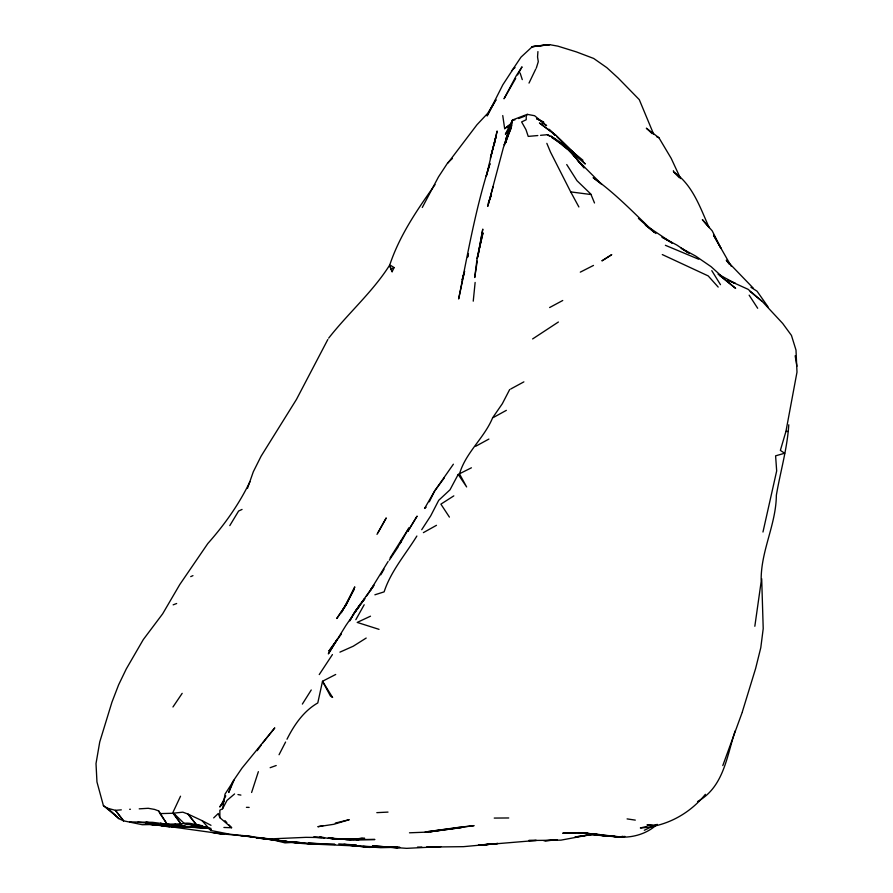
<?xml version="1.0" encoding="UTF-8"?>
<svg xmlns="http://www.w3.org/2000/svg" width="893" height="893" viewBox="0 0 893 893"><rect width="100%" height="100%" fill="white"/><g stroke="black" fill="none" stroke-linecap="round" stroke-linejoin="round"><path stroke-width="1.34" d="M149.957 823.826L165.618 826.17L145.894 823.826L163.91 825.668L146.117 824.005L153.496 824.496L142.344 824.719L123.457 820.812L118.836 818.624L107.573 808.243L103.432 805.698L96.957 781.944L96.009 763.593L99.737 741.96L111.938 702.188L118.613 684.842L126.27 668.957L143.271 639.611L162.682 613.781L179.761 584.558L207.846 543.502C224.444 524.827 239.034 504.277 249.917 481.74M542.051 122.81L546.605 125.634L534.606 115.722L527.25 114.349L512.56 119.986L511.22 127.989L503.418 147.479L487.745 206.35L493.137 186.615M537.921 51.593L537.553 56.996L538.289 61.695L536.302 68.125M510.651 128.893L507.023 136.361L504.132 145.079L511.544 125.388L505.65 142.746L505.94 139.074L511.7 122.174M505.65 142.746L505.94 139.074L512.56 119.986L514.881 119.93M754.831 626.272L761.193 581.41C760.401 551.573 776.117 524.939 776.352 495.258C780.348 471.727 787.269 448.643 788.776 424.767M475.132 282.445L473.245 301.164M477.855 257.173L482.789 229.099L478.414 252.496L482.99 232.827L477.096 258.501L474.73 277.522L477.23 261.169M762.968 532.027L776.676 470.935L775.593 455.832L784.668 453.242L780.359 450.396L785.929 431.453L796.991 372.135L795.998 350.067L791.455 335.422L782.703 323.456L762.198 301.41L748.1 289.31L730.463 281.317M223.909 827.465L231.6 827.744L219.868 817.664L219.857 810.174L222.58 808.757L225.036 794.1L234.044 780.169L228.708 792.504L232.738 781.688L241.992 768.114L274.787 727.884L262.754 742.909M478.168 253.255L477.096 258.501M494.075 145.481L497.133 131.014L486.283 176.189L489.967 163.598C475.723 207.823 467.765 253.534 458.645 298.965L464.181 272.756L462.183 279.81L464.661 271.271M468.468 253.523L467.575 257.173L468.245 254.538M490.971 155.951L496.218 135.781L490.324 158.195M742.284 712.011L755.623 668.489L760.791 647.682L763.214 628.616L761.696 578.709M251.614 792.482L258.367 771.664M735.129 730.943C726.802 756.427 723.654 787.09 697.533 801.568M247.461 488.438L253.288 471.817L261.113 456.167L296.454 399.439L327.831 339.496M742.128 712.581L722.794 765.58M491.418 194.641L488.348 203.258L491.451 194.518M529.002 83.094L535.722 69.118M400.031 543.58L401.415 540.488L399.093 545.232M172.996 812.295L180.531 796.21M328.669 338.146C348.181 313.209 372.615 292.044 389.582 265.254L392.116 271.718L394.103 267.565L389.783 264.875C399.618 235.35 417.265 209.699 435.047 184.628M346.283 604.416L354.722 587.092L346.283 604.416L353.985 589.469L341.171 612.832L345.915 604.996L336.773 618.492L346.026 604.929M429.31 501.81L434.645 490.983L453.387 464.193M512.56 119.986L505.393 134.251L507.581 130.947M221.553 804.236L225.773 795.875M279.051 754.73L285.593 742.027M509.691 389.493L502.346 403.692L493.036 417.176M222.58 808.757L227.001 800.396L234.591 793.933M527.25 114.349L526.223 116.28L526.234 119.74L521.624 121.928L525.977 129.675L528.221 136.395L537.82 135.546M471.415 467.798L458.198 474.429L450.016 489.777L438.697 500.337L430.739 515.797L421.719 529.705M422.3 207.466L438.474 176.926L447.672 162.894L452.416 158.463M515.685 78.405L504.02 98.777L516.333 75.626L522.025 66.841L517.583 74.934M355.838 619.675L364.177 604.762M492.601 417.868C484.129 438.229 465.621 452.584 459.515 473.926L466.626 486.931L458.198 474.429M377.906 532.831L386.245 517.929L376.991 534.371M400.622 542.777L408.983 527.897L390.096 557.924M286.988 739.225C294.177 724.915 303.598 711.096 317.785 702.947L322.518 681.259L335.701 674.472M357.3 609.361L359.991 604.762M380.764 574.813L384.023 569.232M202.789 825.891L196.08 824.351L187.999 814.07L202.064 820.645L210.804 830.479L211.395 829.508L196.08 824.351L187.999 814.07L182.831 812.172L173.499 813.177L181.167 824.206C190.778 820.611 199.027 827.309 208.37 827.889L184.36 823.558L173.499 813.177M229.791 525.62L238.61 511.019L242.048 509.434M388.131 561.463L370.461 590.195L373.319 586.009L353.874 613.368L349.788 620.847L355.023 611.605L364.724 598.678L355.28 611.549L360.66 603.612M416.875 536.034C405.556 554.352 390.888 571.096 384.113 591.869L374.881 594.794M302.359 704.075L311.255 689.976M319.248 674.572L332.442 654.547M512.794 69.554L502.848 84.768L487.098 115.945L495.995 99.726L487.678 113.344L476.951 124.774L447.694 163.307M222.748 803.008L219.901 806.803L223.63 801.334M389.292 560.19L398.457 546.483M511.845 70.815L521.01 57.13L532.362 46.626L549.575 44.65L557.846 46.135L576.387 51.894L593.689 58.458L606.816 67.645L618.135 77.992L639.276 99.636L653.721 134.352M172.963 706.977L182.172 693.348M366.286 596.446L374.1 585.295M338.436 638.104L341.439 633.907M257.195 750.656L261.169 745.119M219.901 806.803L223.931 801.267M337.632 639.198L328.836 651.176L337.565 638.941L328.345 653.888L345.937 625.424L360.069 604.974M444.401 477.755L434.645 490.983L424.566 508.452L426.151 507.224M361.62 602.875L364.724 598.678M511.287 123.77L507.704 127.621L510.461 125.02M705.392 794.323C689.262 814.126 665.944 826.684 640.348 827.945L646.789 826.46M213.673 817.899L218.294 813.49L219.868 817.664M513.084 69.196L515.06 67.555M502.748 115.565L504.668 128.67L510.829 123.859M504.668 128.67L511.343 123.647M657.159 824.306C644.333 836.25 625.781 839.487 609.026 835.669L621.461 837.333L624.877 836.361M532.619 338.938L558.393 322.016M453.823 495.872L440.896 504.143L449.413 517.103M366.197 638.048L353.26 646.208L339.92 652.147M423.382 532.63L436.476 525.318M493.249 417.567L506.353 410.345M475.768 446.232L488.884 439.077M510.751 388.991L523.878 381.869M549.619 307.538L562.746 300.483M390.676 269.351L394.103 267.565M580.294 272.142L593.488 265.433M644.311 830.278L655.92 824.652M370.506 616.181L357.211 622.421L379.045 629.353M190.722 576.621L192.955 575.639M173.153 604.84L176.658 603.512M518.554 118.546L524.671 116.224M270.144 767.701L276.205 765.513M335.344 823.067L349.23 819.685L333.826 824.295L317.852 826.717L323.233 825.601M622.957 836.261L619.005 837.199L621.461 837.333L581.142 832.678L562.936 833.18L581.142 832.678L601.357 835.078L578.05 832.622M591.802 834.419L560.938 840.146L528.779 840.503L536.347 840.436L481.863 844.979L488.549 844.343M590.507 834.553L574.992 837.009L591.903 834.609L599.594 834.509M444.39 829.575L429.946 831.774L461.547 827.532L427.97 832.075L409.485 832.801M139.208 808.846L148.227 808.288L154.578 809.426L158.697 810.944L160.059 813.612L172.985 813.255L181.167 824.206L181.592 823.837L167.259 824.194M497.914 843.483L463.478 846.664L426.687 847.1L435.036 846.977M491.217 844.097L497.903 843.461M540.555 135.312L547.409 134.709C561.797 140.96 572.257 153.462 582.147 165.25M543.926 840.793L557.355 839.822M121.314 809.851L115.409 810.342L107.573 808.243L118.836 818.624M557.265 839.822L545.21 840.849M788.262 431.408L785.929 431.453M129.619 809.292L130.434 809.248M293.25 842.4L285.001 842.869L269.898 839.107M440.975 846.631L406.594 848.35L372.459 845.827L392.094 847.39M376.813 812.652L388.009 812.094M330.332 838.382L349.364 839.632L358.026 839.208L349.364 839.632L314.035 837.232M399.93 847.502L377.259 847.01L397.898 847.267L380.809 847.691L362.759 846.43L370.818 846.776M325.387 843.985C302.18 845.236 279.252 840.246 256.269 837.857L276.138 840.246L240.306 835.457M325.152 843.963L312.974 844.164L291.933 841.63L312.974 844.164L319.125 844.108L311.11 843.997L383.488 847.156L378.264 847.022M417.522 847.089L421.831 847.033M138.091 822.073L152.536 822.319L167.103 824.172L158.697 810.944M494.242 818.077L508.731 817.966M399.796 847.323L389.638 847.256L398.055 847.736L390.587 847.312M325.186 844.331L334.964 844.398L308.118 843.081L326.034 844.287M195.991 827.365L208.348 827.521M383.488 847.156L369.122 847.39L349.453 845.28L366.465 846.966M290.381 841.675L293.15 841.719M129.954 821.906L137.868 822.051M246.423 807.339L249.147 807.406M328.524 838.103L354.097 839.666L374.893 839.498L357.367 839.71L348.783 838.929M370.416 846.81L363.886 846.642L370.673 846.877M341.662 839.253L354.097 839.666M374.747 847.01L382.885 847.29L376.176 846.999M196.605 827.376L208.437 827.833L195.143 827.398M313.51 837.188L321.714 837.534L305.953 837.344L269.909 838.918L229.534 834.162L210.804 830.479M332.397 838.527L337.744 838.817M340.423 838.962L351.139 839.554M338.737 843.907L356.307 845.001M351.44 845.18L356.91 845.548M589.402 834.397L606.76 836.082L586.444 833.526L587.817 833.615M352.914 839.297L358.852 839.721L350.335 838.962M210.904 828.313L182.384 826.84L198.436 826.996L187.72 826.873L167.404 824.317L188.323 826.84L171.467 826.818L160.528 823.179M201.606 826.951L204.932 827.242M208.281 827.945L204.408 827.588L208.56 827.99M281.228 840.804L286.452 841.306M138.292 822.252L158.161 824.161M319.995 837.199L324.65 837.69L319.783 837.165M328.278 838.069L334.92 838.773M208.024 827.677L184.36 823.558M186.782 826.46L191.861 827.041L187.843 826.416M241.914 835.457L252.797 836.719L217.323 833.437M581.142 832.678L622.41 837.121L604.304 835.937L595.162 834.129M343.984 844.253L346.473 844.566M546.84 143.349L550.512 152.134L570.705 191.906L591.021 194.529L594.504 202.979M212.858 832.6L224.243 834.207L149.89 823.848M206.037 827.342L208.694 827.722M627.087 818.903L635.303 820.12M260.845 837.991L298.385 843.059L260.667 837.98M162.693 825.846L169.547 827.018M237.951 794.558L240.898 795.105M275.937 839.822L278.583 840.313M146.139 821.973L155.907 824.306M665.397 245.307L698.694 259.238M750.957 287.312L757.052 291.196L768.069 306.891M727.717 280.268L735.296 283.427L718.05 274.151L735.642 288.372L720.048 275.58L723.899 278.303L711.074 266.65L695.591 256.034L681.169 248.165L689.173 253.456M210.994 825.311L202.064 820.645M656.545 136.651L658.911 137.734L671.179 158.329L680.589 178.567M536.66 118.791L543.815 122.229L536.66 118.646M662.282 254.561L708.194 275.904L718.195 287.077M547.409 134.709L549.63 136.149M551.863 137.589L564.108 145.537L560.882 142.411L574.657 156.364L571.855 152.982L584.044 167.94M687.297 252.116L676.994 245.14L661.981 237.136L672.15 243.041L645.304 225.025L655.886 233.519M553.37 133.403L539.439 122.988L555.948 135.2L577.358 156.677L556.763 136.629M658.911 137.734L646.331 128.19L652.225 133.727M566.943 148.908L551.182 136.205L554.765 139.107M750.109 291.553L762.198 301.41M103.432 805.698L115.521 815.555M570.504 150.013L582.995 160.293M568.428 148.294L585.317 163.988L559.866 139.375M638.428 218.417L653.821 231.979C634.209 213.215 615.444 193.457 593.153 177.662L601.871 184.494L577.302 159.858L582.749 166.087M552.12 132.465L554.866 134.932M554.81 134.832L549.005 129.273L550.892 131.271M590.999 194.227L577.012 180.721L566.731 164.546M673.389 170.686L673.59 171.813C692.801 185.03 700.034 207.377 709.165 227.637L702.345 219.611L712.223 230.874L720.852 248.098L713.552 235.205L731.188 266.159M753.435 288.316L726.266 260.164L729.402 264.361M673.59 171.813L679.283 177.718M552.778 133.258L554.676 135.245M224.947 820.622L226.844 822.654M228.742 824.697L231.6 827.744M571.855 152.982L580.428 163.475M123.58 820.779L115.409 810.342L123.457 820.812M160.059 813.612L167.103 824.172M749.149 295.17L757.677 308.264M711.788 270.646L720.484 284.677M570.705 191.906L578.876 206.964M389.582 265.254L392.116 271.718M520.106 73.003L522.282 79.611M795.161 355.771L796.902 366.253M408.38 530.453L407.766 531.469L417.098 516.109L408.38 530.453M611.627 254.717L602.083 260.767L611.627 254.717M459.035 827.309L425.146 832.008L474.094 825.634L459.035 827.309M539.004 45.733L531.748 46.782L549.575 44.65L539.004 45.733M362.391 838.449L346.897 839.476L329.941 838.382L346.897 839.476L364.668 838.337L344.91 839.375L362.391 838.449M494.99 843.985L478.525 844.99L494.99 843.985M580.439 832.678L578.776 832.656L585.908 832.812L580.439 832.678M654.893 825.512L647.258 824.886L654.893 825.512M187.72 826.873L174.883 824.406L187.72 826.873M332.542 697.4L330.443 696.038L322.518 681.259L332.542 697.4"/></g></svg>
